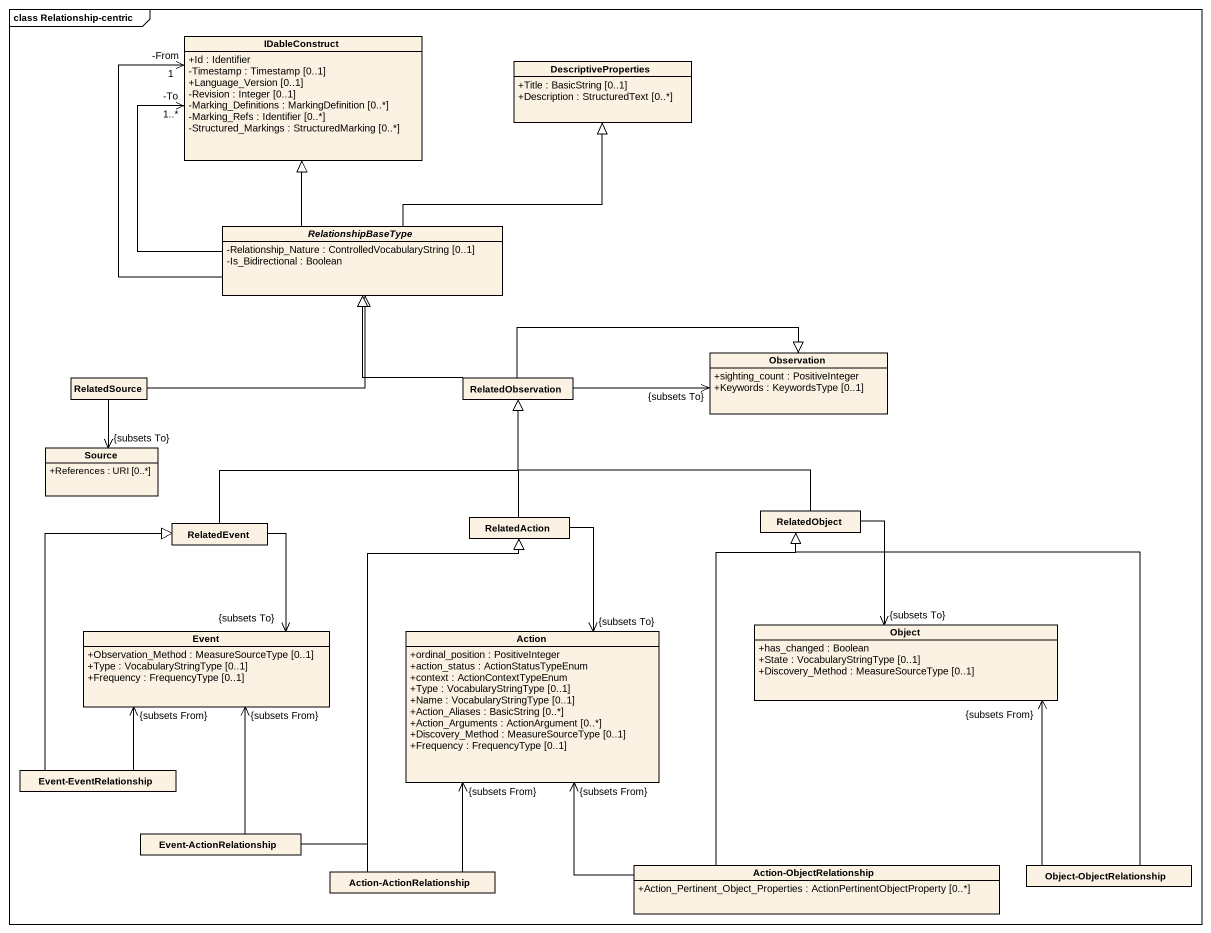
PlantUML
@startuml
mainframe class Relationship-centric
hide circle
hide empty members
skinparam classAttributeIconSize 0
class IDableConstruct {
  +Id : Identifier
  -Timestamp : Timestamp [0..1]
  +Language_Version [0..1]
  -Revision : Integer [0..1]
  -Marking_Definitions : MarkingDefinition [0..*]
  -Marking_Refs : Identifier [0..*]
  -Structured_Markings : StructuredMarking [0..*]
}
class DescriptiveProperties {
  +Title : BasicString [0..1]
  +Description : StructuredText [0..*]
}
abstract class RelationshipBaseType {
  -Relationship_Nature : ControlledVocabularyString [0..1]
  -Is_Bidirectional : Boolean
}
class Observation {
  +sighting_count : PositiveInteger
  +Keywords : KeywordsType [0..1]
}
class RelatedSource
class RelatedObservation
class Source {
  +References : URI [0..*]
}
class RelatedAction
class RelatedObject
class RelatedEvent
class Event {
  +Observation_Method : MeasureSourceType [0..1]
  +Type : VocabularyStringType [0..1]
  +Frequency : FrequencyType [0..1]
}
class "Action" as Action_ {
  +ordinal_position : PositiveInteger
  +action_status : ActionStatusTypeEnum
  +context : ActionContextTypeEnum
  +Type : VocabularyStringType [0..1]
  +Name : VocabularyStringType [0..1]
  +Action_Aliases : BasicString [0..*]
  +Action_Arguments : ActionArgument [0..*]
  +Discovery_Method : MeasureSourceType [0..1]
  +Frequency : FrequencyType [0..1]
}
class "Object" as Object_ {
  +has_changed : Boolean
  +State : VocabularyStringType [0..1]
  +Discovery_Method : MeasureSourceType [0..1]
}
class "Event-EventRelationship" as Event_EventRelationship
class "Event-ActionRelationship" as Event_ActionRelationship
class "Action-ActionRelationship" as Action_ActionRelationship
class "Action-ObjectRelationship" as Action_ObjectRelationship {
  +Action_Pertinent_Object_Properties : ActionPertinentObjectProperty [0..*]
}
class "Object-ObjectRelationship" as Object_ObjectRelationship
IDableConstruct "-To\n1..*" <-- RelationshipBaseType
IDableConstruct "-From\n1" <-- RelationshipBaseType
RelationshipBaseType -up-|> IDableConstruct
RelationshipBaseType -up-|> DescriptiveProperties
RelatedSource -right-|> RelationshipBaseType
RelatedSource --> "{subsets To}" Source
RelatedObservation -up-|> RelationshipBaseType
RelatedObservation -right-|> Observation
RelatedObservation -right-> "{subsets To}" Observation
RelatedAction -up-|> RelatedObservation
RelatedAction --> "{subsets To}" Action_
RelatedObject -left-|> RelatedObservation
RelatedObject --> "{subsets To}" Object_
RelatedEvent -right-|> RelatedObservation
RelatedEvent --> "{subsets To}" Event
Event_EventRelationship -up-|> RelatedEvent
Event_EventRelationship -up-> "{subsets From}" Event
Event_ActionRelationship -up-|> RelatedAction
Event_ActionRelationship -up-> "{subsets From}" Event
Action_ActionRelationship -up-|> RelatedAction
Action_ActionRelationship -up-> "{subsets From}" Action_
Action_ObjectRelationship -up-|> RelatedObject
Action_ObjectRelationship -up-> "{subsets From}" Action_
Object_ObjectRelationship -up-|> RelatedObject
Object_ObjectRelationship -up-> "{subsets From}" Object_
@enduml
